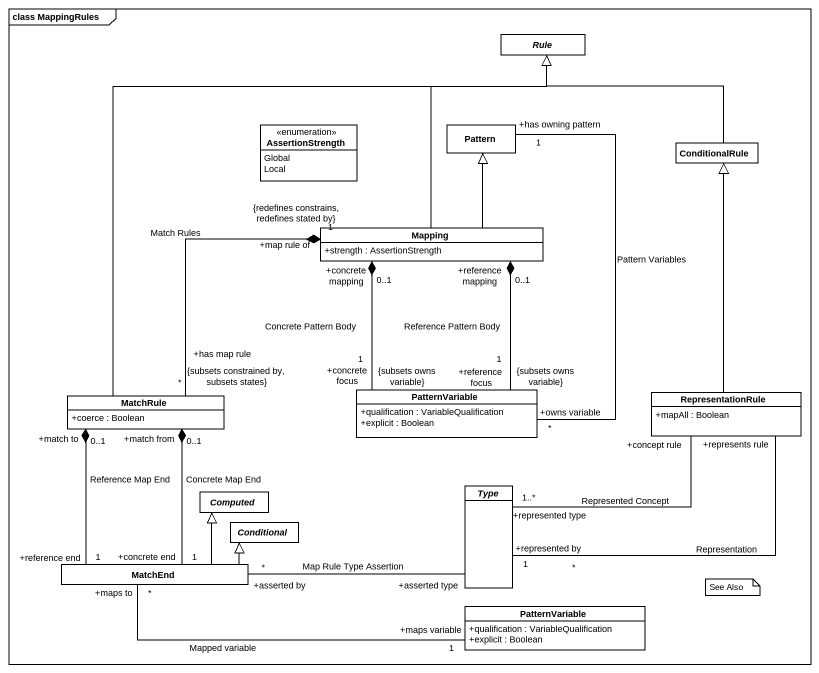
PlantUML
@startuml
mainframe class MappingRules
hide circle
hide empty members
skinparam classAttributeIconSize 0
abstract class Rule
enum AssertionStrength {
  Global
  Local
}
class Pattern
class ConditionalRule
class Mapping {
  +strength : AssertionStrength
}
class MatchRule {
  +coerce : Boolean
}
class PatternVariable {
  +qualification : VariableQualification
  +explicit : Boolean
}
class RepresentationRule {
  +mapAll : Boolean
}
abstract class Computed
abstract class Type
abstract class Conditional
class MatchEnd
class "PatternVariable" as PatternVariable_2 {
  +qualification : VariableQualification
  +explicit : Boolean
}
Pattern "+has owning pattern\n1" -- "+owns variable\n*" PatternVariable : Pattern Variables
ConditionalRule -up-|> Rule
Mapping -up-|> Rule
Mapping -up-|> Pattern
Mapping "{redefines constrains, redefines stated by}\n1\n+map rule of" *-left- "{subsets constrained by, subsets states}\n*\n+has map rule" MatchRule : Match Rules
Mapping "+reference mapping\n0..1" *-- "+reference focus\n1\n{subsets owns variable}" PatternVariable : Reference Pattern Body
Mapping "+concrete mapping\n0..1" *-- "+concrete focus\n1\n{subsets owns variable}" PatternVariable : Concrete Pattern Body
MatchRule -up-|> Rule
MatchRule "+match to\n0..1" *-- "+reference end\n1" MatchEnd : Reference Map End
MatchRule "+match from\n0..1" *-- "+concrete end\n1" MatchEnd : Concrete Map End
RepresentationRule -up-|> ConditionalRule
RepresentationRule "+concept rule" -left- "+represented type\n1..*" Type : Represented Concept
RepresentationRule "+represents rule" -left- "+represented by\n1" Type : Representation
MatchEnd -up-|> Computed
MatchEnd "+asserted by\n*" -right- "+asserted type\n*" Type : Map Rule Type Assertion
MatchEnd -right-|> Conditional
MatchEnd "+maps to\n*" -right- "+maps variable\n1" PatternVariable_2 : Mapped variable
note as N1
  See Also
end note
@enduml
